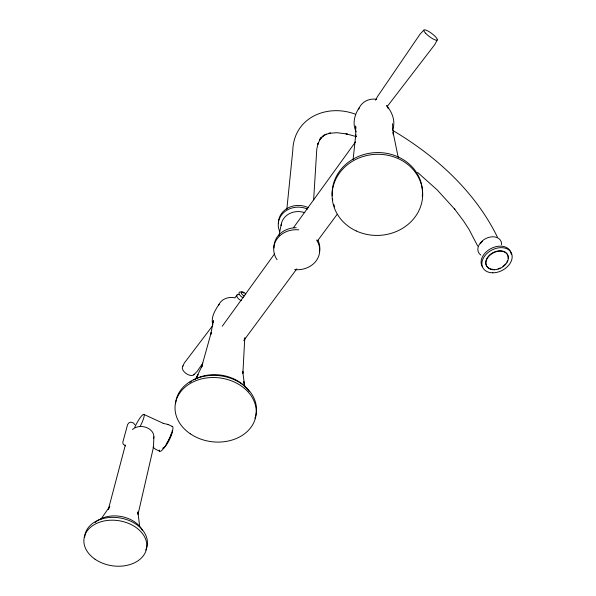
<?xml version="1.0" encoding="UTF-8"?>
<svg xmlns="http://www.w3.org/2000/svg" width="596" height="596" viewBox="0 0 596 596"><rect width="100%" height="100%" fill="white"/><g stroke="black" fill="none" stroke-linecap="round" stroke-linejoin="round"><path stroke-width="0.89" d="M153.887 436.838L153.485 447.134L137.981 514.49M242.877 373.498L244.777 337.91M313.638 199.839L316.796 148.993L318.197 143.107L317.601 144.694L320.365 138.704L319.516 140.157L321.244 137.698L320.171 138.972L324.246 135.031L320.864 137.907M213.226 322.421L213.368 320.603L210.783 334.386L211.215 332.59L201.59 367.099L202.461 365.02L196.68 376.977L198.103 374.668L195.376 379.019M286.825 209.263L292.755 150.922C293.47 117.71 326.876 103.51 355.291 114.149M353.085 159.661L355.76 134.845L355.767 137.125L355.626 125.987L355.946 128.207M244.606 339.742L244.844 338.014M278.95 235.748L281.282 224.141M125.346 445.048L108.323 509.535L109.791 506.347L100.635 519.667M392.667 129.548C395.848 121.144 392.101 112.1 386.625 105.589A15.638 14.58 -3.6 0 1 388.16 108.42M182.614 366.443L184.35 362.971L212.31 326.146M359.492 107.317C354.575 114.32 352.027 123.908 356.214 131.85M437.285 39.91L434.715 44.678L387.266 106.446M375.517 100.158L377.633 96.351L420.135 34.054L423.853 30.113M219.119 304.206C215.163 310.121 210.559 317.4 212.824 324.865M202.856 363.083L197.12 371.45L193.842 374.817M234.794 298.06L236.947 295.057M222.263 326.221L274.473 254.008M293.508 227.679L355.507 141.922M243.712 340.592L296.778 268.885M317.787 240.501L337.135 214.359M323.01 136.089L326.452 134.16L324.969 134.718L330.467 133.057L328.97 133.34L336.859 132.692L347.215 134.018L345.985 133.78L356.445 136.64M167.998 424.449L172.535 426.565M168.452 424.546L163.14 423.361L163.55 423.451L143.919 414.436M125.674 445.845L123.245 444.288L122.783 442.396L127.604 424.523L128.751 422.996L130.777 422.102L133.541 423.063L134.919 424.799M159.639 451.247L155.519 449.25L152.963 447.134M392.831 130.472C435.907 156.025 475.094 191.502 497.34 236.992M417.595 172.378L437.129 189.863L454.852 209.323L454.301 208.667L463.569 221.004L469.104 229.535L477.687 246.044M245.09 387.087L243.794 381.716L244.39 384.316L242.736 371.271L242.833 372.753M398.284 157.739L393.107 132.491L393.39 134.748L392.473 123.655M139.695 526.439L137.855 511.934L137.996 513.678M175.559 403.76A40.617 32.095 7.1 0 1 222.844 376.18A40.617 32.095 7.1 0 1 254.924 418.258M189.9 382.394A37.399 29.606 7.1 0 1 191.323 381.358M193.588 379.935A37.399 29.606 7.1 0 1 249.128 391.468M218.516 305.659A14.267 11.905 8.4 0 1 234.228 297.635M332.21 195.793A45.177 40.468 -3 0 1 378.155 152.561A45.177 40.468 -3 0 1 422.273 196.367M334.714 206.946A45.177 40.468 -3 0 1 333.827 204.443M332.754 200.167A45.177 40.468 -3 0 1 332.479 198.423M358.71 109.09A15.638 14.58 -3.6 0 1 376.687 99.346M480.428 243.771A10.914 8.605 -22.4 0 1 482.477 241.283M194.341 374.221A7.04 3.956 34.8 0 1 185.87 373.357A7.04 3.956 34.8 0 1 183.128 365.862M480.89 255.073A12.546 9.044 -28 0 1 485.837 238.534A12.546 9.044 -28 0 1 501.549 244.71M482.365 266.762A16.025 11.421 -27.9 0 1 492.445 247.854A16.025 11.421 -27.9 0 1 511.286 254.254M171.186 433.828A10.37 2.16 -62.8 0 1 170.195 436.57M169.949 437.166A10.37 2.16 -62.8 0 1 168.512 440.206M168.199 440.817A10.37 2.16 -62.8 0 1 166.195 444.206M163.423 447.7A10.37 2.16 -62.8 0 1 162.701 448.244M172.207 430.752A10.37 2.168 -62.8 0 1 169.175 440.168A10.37 2.168 -62.8 0 1 163.215 448.497M134.77 427.243A12.255 2.242 -62.5 0 1 143.591 414.362A12.255 2.242 -62.5 0 1 140.023 426.669M172.08 426.468A13.931 2.898 -62.8 0 1 167.953 441.643A13.931 2.898 -62.8 0 1 159.251 450.055M132.498 429.545A11.957 9.186 10 0 1 146.772 427.637A11.957 9.186 10 0 1 153.694 438.261M84.669 537.294A31.573 22.752 8.8 0 1 121.793 518.289A31.573 22.752 8.8 0 1 145.7 550.048M95.055 522.61A27.483 19.862 8.8 0 1 97.111 520.926M97.863 520.412A27.483 19.862 8.8 0 1 142.623 530.567M244.844 295.907A2.868 1.401 35.4 0 1 241.484 293.634A2.868 1.401 35.4 0 1 242.475 291.913A2.868 1.401 35.4 0 1 245.835 294.186M243.25 297.747A4.463 2.175 35.4 0 1 239.018 293.455A4.463 2.175 35.4 0 1 242.453 292.338M243.205 292.703A4.463 2.175 35.4 0 1 243.943 293.15M241.32 300.645A4.775 2.347 35.4 0 1 236.955 296.644A4.775 2.347 35.4 0 1 238.951 294.417M316.58 240.032A23.035 19.996 4.9 0 1 316.171 260.847A23.035 19.996 4.9 0 1 294.7 269.623M277.08 259.752A23.035 19.996 4.9 0 1 277.177 238.75A23.035 19.996 4.9 0 1 298.805 229.847M273.959 247.981A22.968 19.951 4.9 0 1 296.234 227.702M317.914 240.136A22.968 19.951 4.9 0 1 319.463 251.691M281.096 225.638A17.515 15.384 5.2 0 1 304.854 212.735M279.688 231.464A20.488 18.007 5.3 0 1 284.717 211.707A20.488 18.007 5.3 0 1 307.558 209.099M278.436 223.664A20.435 17.977 5.3 0 1 287.987 207.952A20.435 17.977 5.3 0 1 308.4 207.728M492.974 269.407A11.898 8.471 -27.9 0 1 486.142 260.124A11.898 8.471 -27.9 0 1 499.105 250.819A11.898 8.471 -27.9 0 1 508.12 258.537M507.665 260.355A11.898 8.471 -27.9 0 1 506.801 262.166M505.564 263.894A11.898 8.471 -27.9 0 1 502.808 266.419M500.148 267.969A11.898 8.471 -27.9 0 1 498.003 268.796M190.325 433.836A40.729 32.147 7.1 0 0 255.796 416.433A40.729 32.147 7.1 0 0 200.77 379.101A40.729 32.147 7.1 0 0 190.325 433.836M356.207 230.935A45.311 40.558 -3 0 0 422.661 192.88A45.311 40.558 -3 0 0 353.309 160.749A45.311 40.558 -3 0 0 356.207 230.935M425.551 33.19A8.329 1.952 36.8 0 0 437.002 40.178A8.329 1.952 36.8 0 0 429.127 31.7A8.329 1.952 36.8 0 0 425.551 33.19M492.795 272.812A16.047 11.421 -27.9 0 0 511.748 253.985A16.047 11.421 -27.9 0 0 486.53 253.903A16.047 11.421 -27.9 0 0 492.795 272.812M95.017 559.204A31.67 22.782 8.8 0 0 146.34 549.542A31.67 22.782 8.8 0 0 104.68 520.867A31.67 22.782 8.8 0 0 95.017 559.204M494.449 269.772A11.898 8.471 -27.9 0 0 507.926 255.483A11.898 8.471 -27.9 0 0 489.018 256.094A11.898 8.471 -27.9 0 0 494.449 269.772"/></g></svg>
